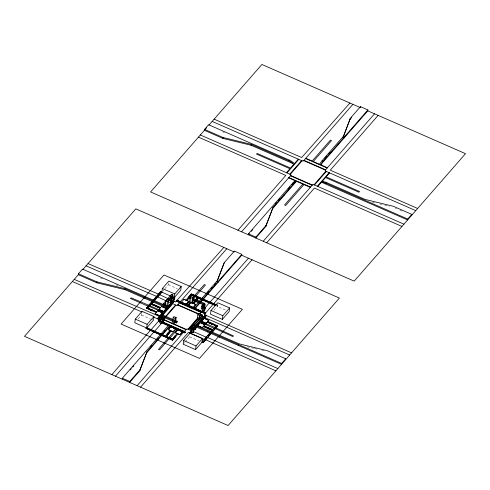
<?xml version="1.0" encoding="UTF-8"?>
<svg xmlns="http://www.w3.org/2000/svg" width="490" height="490" viewBox="0 0 490 490"><rect width="100%" height="100%" fill="white"/><g stroke="black" fill="none" stroke-linecap="round" stroke-linejoin="round"><path stroke-width="0.37" stroke-dasharray="2.45 1.84" d="M138.18 318.904L141.567 315.021L141.861 312.816M164.867 288.763L168.352 284.764L168.548 283.293M185.159 341.916L189.642 336.777L189.838 335.307M217.566 304.1L217.266 306.415L226.331 310.391M213.873 310.299L217.854 305.742L216.66 304.927M162.87 291.048L164.364 289.333M183.162 344.201L184.657 342.486M217.303 306.14L217.891 305.466M372.406 202.156L375.377 202.872M379.83 203.956L384.283 205.034M385.03 205.218L389.483 206.302M247.058 346.73L253.74 348.353M254.482 348.531L258.199 349.431M261.911 350.332L264.882 351.054M222.423 131.755L224.512 132.668M395.252 208.103L396.618 208.697M400.042 210.198L402.094 211.098M216.623 305.203L217.854 305.742M168.352 284.764L177.307 288.684M100.517 277.983L102.606 278.896M115.848 284.702L117.943 285.615M141.567 315.021L149.94 318.69M150.632 318.996L152.727 319.915M189.642 336.777L199.283 341.003"/><path stroke-width="0.73" d="M208.593 301.687L203.209 299.329L241.699 255.253L339.411 298.061L228.101 425.528L24.5 336.336L78.32 274.7L78.443 273.781L82.51 269.12L167.568 306.385L167.445 307.304M152.911 299.966L152.2 301.558L125.017 289.651L96.806 282.797L96.928 281.879L78.443 273.781M125.017 289.651L125.14 288.733L96.928 281.879M122.212 379.144L122.335 378.225L168.836 324.968L168.75 325.611L161.486 322.432M135.277 319.106L134.793 322.781L146.651 327.975L147.135 324.3L153.909 316.54L142.051 311.346L135.277 319.106L147.135 324.3M147.043 351.636L139.883 369.913L129.776 381.483L129.654 382.402L139.76 370.832L147.043 351.636L169.914 325.44L169.791 326.365L162.368 334.866L162.49 333.947L161.412 333.47L161.29 334.394L155.238 331.736M144.875 298.349L144.997 297.43M150.43 309.392L147.876 307.977L152.365 310.237L151.894 310.776L146.326 308.051L152.237 301.283L153.278 302.03L151.631 303.916L153.315 301.754M146.29 308.326L148.158 305.95M139.76 370.832L139.883 369.913M148.121 306.226L130.45 298.483L131.044 297.798L148.758 305.27M160.702 335.068L146.094 328.374L146.688 327.7L161.326 334.119L160.738 334.793L146.094 328.374M149.236 306.421L162.815 312.375M149.836 305.742L163.415 311.689M147.839 308.259L151.196 304.18L155.722 306.164L156.194 305.625L151.667 303.641M151.894 310.776L152.402 309.962M150.406 330.266L111.867 374.611M162.025 322.665L154.564 331.442L150.994 329.592M156.506 296.395L86.069 265.831M153.909 316.54L153.425 320.215L146.057 328.649M151.159 304.455L155.722 306.164M155.685 306.44L156.194 305.625M155.159 313.79L159.899 315.866L155.159 313.79L156.23 312.485L151.918 310.593M157.584 296.867L166.576 301.099M158.472 294.135L88.047 263.565M154.007 331.84L115.487 376.198M152.378 310.146L156.69 312.038L152.39 310.054L151.906 310.685M159.55 294.613L168.339 298.753M157.762 310.727L162.496 312.896L157.762 310.727L156.69 312.038M153.903 301.081L161.908 291.911L160.83 291.44L153.248 300.358M172.37 301.662L173.129 300.56L157.413 318.794L158.748 317.036M158.944 309.453L163.691 311.53L158.944 309.453L160.022 308.149L155.71 306.256M154.326 300.829L161.871 292.187L162.355 288.512L168.836 281.089L181.233 286.515L180.749 290.196L174.268 297.614L172.198 296.713M160.377 317.104L158.49 319.266L159.789 317.783M160.022 308.149L155.697 306.348L156.181 305.717L160.493 307.604L156.169 305.809M160.212 320.938L159.011 320.417L158.423 321.091L159.709 321.942M159.336 316.356L74.241 279.374M160.781 316.154L159.899 317.165L159.654 319.002L160.732 319.474M161.553 306.391L166.282 308.559L161.553 306.391L160.481 307.696M157.896 339.209L157.774 340.127L199.51 358.411L218.448 336.722M161.859 316.626L162.937 317.097L160.873 319.462L160.647 321.213L162.257 321.918L163.44 320.57L163.672 318.819L162.055 318.108L162.282 316.387M173.987 300.027L174.232 298.19L172.615 297.485L172.915 295.182A1.237 0.374 -66.3 0 0 172.449 294.937L171.371 294.466L163.329 303.678L163.207 304.596L164.285 305.068L165.461 303.72M162.478 314.892L161.89 315.566A1.237 0.851 41.1 0 0 160.689 316.013L176.48 322.928L177.068 322.255L177.19 321.336L162.478 314.892A1.237 0.851 41.1 0 0 161.277 315.34L160.689 316.013L159.783 322.91L160.861 323.382L161.137 321.25M161.308 319.952L161.89 315.566L176.596 322.01L177.19 321.336M160.861 323.382L161.449 322.708L161.645 321.189M164.285 305.068L164.407 304.149L165.583 302.802M162.257 321.918L162.49 320.166L163.672 318.819M162.692 318.935L162.937 317.097M162.576 322.267L185.287 332.214L184.693 332.888L181.71 331.583M162.852 321.244L163.078 319.492L161.461 318.782M165.828 300.964L165.222 305.558L166.839 306.268L168.015 304.915L168.621 300.321L167.004 299.611L165.828 300.964L167.445 301.668L168.621 300.321M146.92 352.555L162.404 334.59L165.424 335.907L170.244 330.468L168.303 329.617L170.244 330.468M166.839 306.268L167.445 301.668M167.568 306.385L166.857 307.977L153.278 302.03M169.834 300.45L170.067 298.698L170.949 297.687L171.102 296.536M170.532 300.86L170.342 302.281L171.42 302.753L172.449 294.937L167.941 300.101M166.251 336.563L171.102 330.848L173.043 331.699L171.09 330.94L166.251 336.563L168.732 337.653L176.198 328.876M168.756 299.978L170.912 300.921L171.139 299.17L173.203 296.805L174.82 297.516L174.581 299.353L173.399 300.707L173.644 298.863L174.82 297.516M171.163 302.814L168.658 302.012M167.862 333.353L168.725 333.727M172.008 302.079L172.29 299.941M168.015 334.541L167.188 333.886L170.232 330.56M172.241 303.286L175.977 305.215A1.237 0.815 7.5 0 0 177.643 305.013L198.579 314.182M168.18 338.051L158.484 349.395L159.575 349.872L169.277 338.529M174.268 297.614L174.752 293.939L181.233 286.515M171.782 299.996L174.171 301.307L161.853 315.413M170.881 326.744L175.622 328.821L170.881 326.744L168.291 329.709M174.942 337.573L174.115 336.918L172.315 339.221L169.865 337.855M172.676 320.981L172.511 322.206L174.667 323.149L175.555 322.138M172.878 319.449L173.117 317.612L174.005 316.595L176.155 317.545L175.641 321.483M171.739 300.241L175.573 301.926L176.896 300.199L205.524 313.03L203.54 312.161L203.742 310.642M179.254 301.228L176.896 300.199M172.315 339.221L174.826 336.109L175.69 336.489L172.584 340.274L161.78 335.54M174.667 323.149L174.832 321.924M175.034 320.393L175.273 318.555L176.155 317.545M172.584 340.274L175.69 336.489M176.48 322.928L176.596 322.01M174.826 336.109L174.55 336.655M175.23 332.655L177.16 333.598L175.23 332.655L177.821 329.684L182.562 331.761L179.959 334.823L178.029 333.88L179.971 334.731L182.562 331.761M179.738 302.373L177.643 305.013M180.332 301.699L226.797 248.724M177.288 329.354L169.828 338.131M175.218 332.747L177.821 329.684M188.717 301.466L186.127 304.437L181.386 302.355L186.139 304.345L188.73 301.375L186.788 300.523L188.73 301.375M204.41 130.309L204.532 129.391L208.599 124.73L289.345 160.101A10.492 7.215 41.1 0 1 293.535 162.907L292.947 163.58L251.107 145.254L222.895 138.407L204.41 130.309L150.589 191.939L354.19 281.138L465.5 153.664L367.788 110.856L320.699 164.787A10.492 3.167 -66.3 0 1 323.173 161.167L367.91 109.938L360.462 106.679L350.356 118.249L343.08 137.445L350.356 118.249M185.918 300.235L183.989 299.298L185.918 300.235L188.282 297.448M186.696 304.492L190.126 300.799M183.652 332.14L137.114 385.673M191.363 293.847L188.264 297.632L191.363 293.847L202.168 298.582M185.287 332.214L184.246 331.467M187.793 304.97L190.72 301.846M186.788 300.523L188.675 298.367L189.373 296.756L189.25 297.675M188.969 296.824L190.769 297.369M211.833 331.92L211.123 333.512L203.117 342.682L202.039 342.21L202.523 338.529L190.126 333.102L183.646 340.526L183.162 344.201L195.559 349.633L202.982 341.126M184.693 332.888L185.324 331.938M190.916 302.33L188.313 305.393L190.904 302.422M190.298 297.546L189.691 302.146L191.847 303.089L192.729 302.079L193.336 297.479L191.18 296.536L190.298 297.546L192.454 298.49L193.336 297.479M191.633 294.9L189.832 297.197L191.633 294.9L197.703 297.559L195.896 299.856L197.703 297.559M191.847 303.089L192.454 298.49M191.553 302.704L192.846 303.273L195.216 300.48M194.12 295.991L192.601 297.963M192.558 326.812L191.48 326.334L190.304 327.688L190.059 329.525L191.676 330.236L192.264 329.556M189.74 333.084L191.743 330.554L189.74 333.084L188.338 332.471L140.563 387.186M188.987 305.687L193.054 307.469L188.325 305.301M194.708 295.311L204.336 284.525L205.433 285.002L195.767 296.07L191.994 294.417M193.721 303.561L195.645 304.498L193.709 303.653L196.074 300.86M190.732 328.239L190.892 327.014L192.509 327.718L191.921 328.392L191.676 330.236M195.216 296.468L193.195 299.01M206.4 336.979L204.397 339.509L190.818 333.561L191.939 332.042M241.699 255.253L241.821 254.335L234.373 251.07L224.273 262.646L217.113 280.917L194.242 307.114L194.12 308.032L201.923 311.45L202.517 310.776M195.192 300.664L192.846 303.273M191.902 332.318L192.809 325.421A1.237 0.374 -66.3 0 1 193.519 323.829L201.561 314.617L202.639 315.088L202.517 316.007L193.887 325.893L192.98 332.79L191.902 332.318L190.818 333.561M241.821 254.335L195.32 307.585L195.198 308.504L199.877 303.151M198.524 298.208L201.543 299.531L198.524 298.208L196.76 300.235L198.56 297.932M193.942 329.268L195.02 329.739L195.253 327.988L196.135 326.977L195.057 326.505L194.175 327.516L195.253 327.988M196.135 326.977L195.908 328.729L195.02 329.739M197.225 319.364L197.831 314.77L199.007 313.422L200.624 314.127L200.386 315.964M195.547 328.147L197.176 325.495L239.01 343.827L267.228 350.675L285.713 358.772L285.59 359.691M197.176 325.495L197.09 326.144L206.535 315.327L205.457 314.856L194.702 327.173M199.087 318.237L199.448 315.474L200.624 314.127M201.402 300.621L201.28 301.54L203.246 299.053L216.041 304.658M222.895 138.407L223.011 137.488L204.532 129.391M195.559 349.633L196.043 345.952L202.523 338.529M203.711 305.509L202.633 305.037L201.451 306.385L201.225 308.137L202.842 308.847M201.372 311.854L199.528 314.2M203.209 299.329L203.332 298.41L202.254 297.938M200.257 322.591L204.992 324.76L200.257 322.591L197.654 325.648L202.407 327.639L203.472 326.42L207.778 328.312L208.262 327.675L212.789 329.66L216.108 325.862L211.582 323.878L216.108 325.862M202.039 305.711L203.656 306.415L202.186 308.106L201.941 309.943L204.097 310.887L204.985 309.876L205.224 308.039L201.451 306.385M202.48 306.201L202.633 305.037M216.072 326.138L214.112 328.38L200.569 322.157M201.439 315.536L201.561 314.617M200.532 322.432L201.169 321.471M202.462 311.689L202.664 310.17M203.068 307.095L203.491 303.874L204.085 303.2A1.237 0.851 41.1 0 1 205.041 304.59L204.587 308.039M207.258 322.083L206.186 323.388L201.457 321.22L206.198 323.296L207.258 322.083L211.57 323.97L212.017 323.614M203.019 310.415L203.264 308.578L204.146 307.567L204.453 305.264L205.041 304.59M204.097 310.887L204.342 309.049L205.224 308.039M204.312 310.109L204.134 311.487L203.54 312.161M203.571 317.012L201.365 316.338M202.407 327.639L203.472 326.42M204.159 316.338L205.237 316.81M204.048 318.249L208.777 320.423L204.048 318.249L201.445 321.311M205.561 312.755L204.936 313.704L176.265 301.142M204.649 317.483L289.67 355.023M207.858 293.228L207.736 294.147L242.379 309.325L219.538 335.479M207.754 328.496L212.28 330.474L207.754 328.496L208.238 327.859L203.932 325.973L205.004 324.668M206.535 315.327L203.123 319.468M203.117 342.682L211.159 333.237L210.081 332.765L202.076 341.934L203.154 342.406M209.383 302.673L204.465 308.541M212.942 303.592L209.977 301.999M211.545 324.153L212.029 323.523L207.717 321.636L208.789 320.331M205.512 339.705L275.864 370.832M207.589 331.963L207.711 331.044M208.262 327.675L208.66 328.141M210.97 310.501L210.486 314.176L222.344 319.37L229.118 311.609L229.602 307.934L217.75 302.74L210.97 310.501L222.828 315.695L229.602 307.934M207.478 337.451L277.842 368.566M213.579 303.579L216.004 304.933M207.748 335.675L210.081 332.765M218.068 282.314L218.191 281.395M212.838 324.723L213.309 324.184M212.789 329.66L210.167 328.802M214.749 327.418L201.133 321.746M215.226 328.576L232.866 336.593L233.467 335.913L215.827 327.89M224.273 262.646L216.99 281.842M212.207 332.269L217.658 325.795L207.729 321.544M219.398 337.138L219.52 336.22M222.344 319.37L222.828 315.695M251.107 145.254L251.229 144.336L223.011 137.488M294.423 181.931L295.39 180.822A16.617 5.016 -66.3 0 0 293.155 182.599L248.424 233.828L248.301 234.747L249.3 233.601M238.299 345.419L238.422 344.501M273.126 207.239L265.972 225.516L255.866 237.093L255.743 238.011L265.85 226.435L273.126 207.239L294.233 183.07A16.617 5.016 -66.3 0 1 296.468 181.294L273.01 208.158M265.85 226.435L265.972 225.516M283.863 195.731L283.98 194.812M285.713 358.772L281.64 363.433L281.523 364.352L211.123 333.512M344.158 137.917L344.28 136.998M360.462 106.679L360.346 107.598L261.899 64.472L208.936 125.122M367.788 110.856L367.91 109.938M407.729 219.042L407.613 219.961L321.477 182.225A10.492 7.215 41.1 0 1 325.905 183.193L407.729 219.042L411.802 214.381L393.317 206.284L365.099 199.43L326.493 182.519A10.492 7.215 41.1 0 0 322.065 181.551L323.461 182.164M411.68 215.3L411.802 214.381M82.853 269.512L135.81 208.863L234.257 251.989M205.316 129.274L206.67 127.719M143.925 297.932L121.104 324.062L156.696 339.656M144.973 296.732L163.972 274.976L206.657 293.675M153.284 300.082L160.83 291.44M148.721 305.546L152.2 301.558M147.876 307.977L151.196 304.18M251.229 144.336L288.757 160.775L289.345 160.101M168.064 300.744L172.915 295.182M170.912 300.921L171.794 299.911M159.899 315.866L162.496 312.896M163.691 311.53L166.282 308.559M167.905 306.777L171.42 302.753M161.89 315.137L174.207 301.032M286.466 172.713L289.945 168.725L256.533 154.087L257.134 153.407L290.546 168.039L298.294 159.17M162.815 315.052L172.67 303.763M286.932 172.915L298.753 159.373M163.685 318.555L175.512 305.013M289.774 174.158L301.601 160.616M191.706 330.83L187.933 329.182A1.237 0.815 7.5 0 0 186.267 329.384L164.64 319.909A1.237 0.815 7.5 0 0 164.15 318.757L175.977 305.215M403.932 224.169L314.023 184.785A1.237 0.815 7.5 0 0 312.357 184.987L290.723 175.512A1.237 0.815 7.5 0 0 290.239 174.367L302.067 160.818A1.237 0.815 7.5 0 0 303.733 160.616L325.36 170.091A1.237 0.815 7.5 0 0 325.85 171.243L415.759 210.627M162.698 322.126L164.64 319.909M241.57 231.801L290.723 175.512M303.733 160.616L352.886 104.327M181.386 302.355L183.989 299.298M189.397 297.461L188.295 297.357M186.776 300.615L189.134 297.914M130.254 369.932L131.265 368.78M132.772 367.053L133.776 365.901M150.761 346.448L151.747 345.321M157.198 339.08L158.196 337.935M164.034 331.246L164.971 330.174M251.297 231.317L252.797 229.596M275.288 203.846L276.286 202.701M278.283 200.41L279.784 198.695M288.12 189.152L290.055 186.929M291.997 184.706L293.455 183.04M350.24 119.168L351.679 117.514M168.303 329.617L170.894 326.652M193.709 303.653L196.061 300.952M193.054 307.469L195.657 304.406M319.621 164.315A10.492 3.167 -66.3 0 1 322.095 160.696L343.202 136.526M173.031 331.791L175.634 328.729M207.644 292.548L208.624 291.421M211.086 288.604L212.072 287.477M214.534 284.659L215.514 283.532M324.876 158.294L326.787 156.102M328.723 153.891L330.223 152.169M302.838 184.081L284.568 204.998L285.664 205.475L303.929 184.559M174.801 336.293L177.172 333.506M175.665 336.673L178.029 333.88M184.209 331.742L186.267 329.384M209.941 302.275L248.43 258.199M263.204 241.276L312.357 184.987M325.36 170.091L374.513 113.803M187.933 329.182L197.789 317.894M314.023 184.785L325.85 171.243M188.399 329.384L197.764 318.659M314.488 184.987L326.316 171.445M193.397 324.748L192.809 325.421L193.887 325.893A1.237 0.374 -66.3 0 1 194.597 324.3L202.639 315.088M198.842 320.074L200.024 318.727M266.652 242.789L314.427 188.074L401.953 226.435M194.695 326.677L203.068 317.085M317.33 186.237L329.158 172.688M195.651 326.316L204.985 315.621M317.796 186.439L325.544 177.564L358.956 192.203L359.55 191.517L326.144 176.878L329.623 172.897M193.281 330.499L194.659 328.925M195.584 327.871L196.502 326.818M193.244 330.774L194.628 329.2M192.98 332.79L193.568 332.116L194.597 324.3L193.519 323.829M325.905 183.193L326.493 182.519M203.932 325.973L204.992 324.76M207.717 321.636L208.777 320.423M210.669 332.091L212.317 330.199M211.043 331.895L212.28 330.474M211.747 332.563L217.658 325.795M150.957 329.868L159.74 319.811L153.94 317.269M237.956 230.214L285.829 175.42L198.444 137.139M252.044 259.786L204.171 314.58L291.556 352.861M378.133 115.389L330.26 170.189L417.645 208.471M349.921 103.029L301.662 157.529L214.136 119.168M176.859 300.474L223.832 247.425M322.095 160.696L323.173 161.167M305.791 158.258L312.161 161.045L330.425 140.128L331.516 140.606L313.251 161.522L327.424 167.733M305.54 158.546L327.173 168.021M303.984 160.328L325.617 169.803M212.158 121.434L302.067 160.818M200.33 134.977L290.239 174.367M290.472 175.8L312.106 185.275M288.916 177.582L310.55 187.058M288.665 177.87L310.293 187.352M293.155 182.599L294.233 183.07M248.424 233.828L255.866 237.093M197.678 296.903L201.494 298.575M202.658 299.727L216.066 305.601M191.596 295.176L197.666 297.834M202.621 300.003L215.416 305.607M192.876 298.288L204.085 303.2M188.785 297.43L190.396 298.141M193.091 299.317L203.491 303.874A1.237 0.851 41.1 0 1 204.453 305.264L192.974 300.235M188.662 298.349L190.279 299.059M162.355 288.512L174.752 293.939M191.566 302.612L192.858 303.181M202.186 308.106L204.342 309.049M161.871 292.187L170.826 296.107M194.242 307.114L195.32 307.585M170.949 297.687L173.644 298.863M176.302 300.866L204.973 313.429M170.067 298.698L171.139 299.17M179.45 302.943L201.084 312.418M177.895 304.725L198.83 313.894M197.831 314.77L199.448 315.474M212.446 323.804L214.54 324.723M215.772 325.262L217.621 326.071M207.246 322.175L211.558 324.062M163.329 303.678L164.407 304.149M125.14 288.733L166.98 307.059M203.944 325.881L208.25 327.767M203.46 326.512L207.766 328.404M152.274 304.204L154.215 305.05M155.722 305.711L156.157 305.901M196.588 326.175L281.64 363.433M78.32 274.7L96.806 282.797M196.466 327.093L210.045 333.041M173.117 317.612L175.273 318.555M151.937 310.048L152.365 310.237M146.326 308.051L151.931 310.501M190.304 327.688L191.921 328.392M162.545 318.059L164.15 318.757M193.862 331.779L206.364 337.255M159.899 317.165L160.977 317.636M164.383 320.197L186.016 329.672M160.873 319.462L162.49 320.166M157.449 318.518L158.527 318.99M189.777 332.808L190.855 333.286M72.355 281.529L142.125 312.093M162.827 321.979L184.461 331.454M163.972 322.879L173.742 327.161M175.138 327.767L183.511 331.436M158.423 321.091L159.746 321.667M169.828 326.089L184.73 332.612M177.809 329.776L182.55 331.853M161.449 322.708L168.039 325.593M169.791 326.365L171.065 326.922M173.613 328.037L179.162 330.468M167.886 333.169L168.75 333.543M174.814 336.201L175.677 336.581M167.874 333.261L168.738 333.635M183.646 340.526L196.043 345.952M166.282 336.287L172.351 338.945M147.263 328.245L150.344 329.599M162.974 335.129L164.781 335.92M161.816 335.264L172.621 339.999M122.335 378.225L129.776 381.483M171.371 294.466A1.237 0.374 -66.3 0 1 171.837 294.711M288.757 160.775A10.492 7.215 41.1 0 1 292.947 163.58M150.638 309.937L151.11 309.398L150.638 309.937M154.43 305.601L154.901 305.062L154.43 305.601M209.089 328.784L209.555 328.245L209.089 328.784"/></g></svg>
